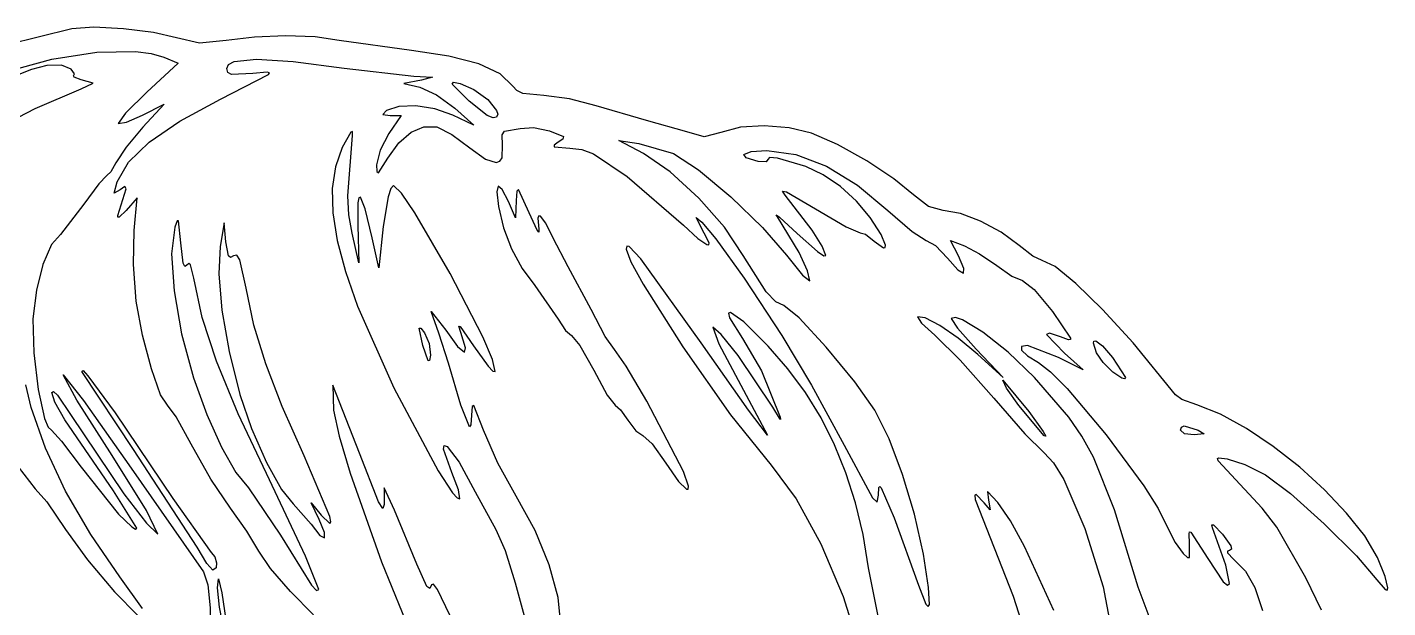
# Model space of a CAD drawing. Extents: x 0 to 159, y 0 to 200.
# Drawn here: x 60.7 to 156.8, y 159.3 to 200.3 of the extents above; entities that cross this region are included whole.
import ezdxf

# ---------------------------------------------------------------- set-up
doc = ezdxf.new("R2010")
doc.units = 0

msp = doc.modelspace()

# ---------------------------------------------------------------- linework, layer by layer
at = {"layer": 'Layer 1'}
for p, q in [((63.852818, 200.149975), (59.270364, 199.011207)), ((65.412306, 200.255819), (63.852818, 200.149975)), ((67.502747, 200.153238), (65.412306, 200.255819)), ((69.617133, 199.886747), (67.502747, 200.153238)), ((71.248456, 199.500863), (69.617133, 199.886747)), ((72.875997, 199.136002), (71.248456, 199.500863)), ((74.739547, 199.313538), (72.875997, 199.136002)), ((76.743745, 199.565184), (74.739547, 199.313538)), ((78.93884, 199.650573), (76.743745, 199.565184)), ((81.031012, 199.569473), (78.93884, 199.650573)), ((82.726441, 199.321652), (81.031012, 199.569473)), ((87.841722, 198.607629), (82.726441, 199.321652)), ((62.437561, 197.993344), (65.620589, 198.491389)), ((65.620589, 198.491389), (68.352237, 198.552607)), ((68.352237, 198.552607), (69.456189, 198.410662)), ((69.456189, 198.410662), (70.336172, 198.149018)), ((70.336172, 198.149018), (71.351114, 197.715454)), ((75.316736, 197.835332), (76.88726, 197.999705)), ((76.88726, 197.999705), (79.481192, 197.839565)), ((90.488307, 198.221161), (87.841722, 198.607629)), ((92.589849, 197.665888), (90.488307, 198.221161)), ((59.099487, 197.08645), (62.437561, 197.993344)), ((60.999715, 197.276681), (60.098819, 196.908342)), ((62.088928, 197.545767), (60.999715, 197.276681)), ((63.123714, 197.584441), (62.088928, 197.545767)), ((63.789671, 197.303762), (63.123714, 197.584441)), ((64.033837, 196.973209), (63.789671, 197.303762)), ((71.351114, 197.715454), (69.149427, 195.67675)), ((74.788936, 197.346448), (74.921288, 197.631454)), ((74.860638, 197.068564), (74.788936, 197.346448)), ((75.134482, 196.928626), (74.860638, 197.068564)), ((74.921288, 197.631454), (75.316736, 197.835332)), ((77.646995, 197.086169), (76.64102, 196.995787)), ((77.822785, 197.048242), (77.646995, 197.086169)), ((77.744819, 196.926422), (77.822785, 197.048242)), ((79.481192, 197.839565), (83.079219, 197.354915)), ((83.079219, 197.354915), (88.018111, 196.805286)), ((94.108382, 196.955041), (92.589849, 197.665888)), ((63.96606, 196.815164), (64.033837, 196.973209)), ((64.007511, 196.721369), (63.96606, 196.815164)), ((64.513571, 196.545289), (64.007511, 196.721369)), ((65.350713, 196.310692), (64.513571, 196.545289)), ((64.513571, 195.90923), (65.350713, 196.310692)), ((74.361016, 195.172983), (77.744819, 196.926422)), ((76.64102, 196.995787), (75.134482, 196.928626)), ((88.547278, 196.522006), (87.312555, 196.286703)), ((87.312555, 196.286703), (88.423806, 196.019297)), ((88.018111, 196.805286), (89.329122, 196.72913)), ((89.329122, 196.72913), (88.547278, 196.522006)), ((90.712497, 196.245692), (90.798404, 196.366574)), ((91.91278, 195.035752), (90.712497, 196.245692)), ((90.798404, 196.366574), (91.282013, 196.282469)), ((91.282013, 196.282469), (92.252373, 195.855343)), ((95.005938, 196.101847), (94.108382, 196.955041)), ((95.290795, 195.785967), (95.005938, 196.101847)), ((61.254608, 194.521754), (64.513571, 195.90923)), ((69.149427, 195.67675), (67.647871, 194.183529)), ((71.483935, 193.620781), (74.361016, 195.172983)), ((88.423806, 196.019297), (89.607464, 195.476416)), ((89.607464, 195.476416), (90.893252, 194.547507)), ((92.252373, 195.855343), (93.224056, 195.149346)), ((93.224056, 195.149346), (93.85716, 194.389727)), ((95.712111, 195.579824), (95.290795, 195.785967)), ((97.187164, 195.427688), (95.712111, 195.579824)), ((99.005117, 195.208966), (97.187164, 195.427688)), ((100.894508, 194.699202), (99.005117, 195.208966)), ((58.911589, 193.292764), (61.254608, 194.521754)), ((67.647871, 194.183529), (67.129773, 193.456012)), ((68.845685, 194.053971), (70.379211, 194.834316)), ((70.379211, 194.834316), (68.872143, 193.196015)), ((86.077832, 194.380996), (85.80584, 194.104991)), ((86.955698, 194.66899), (86.077832, 194.380996)), ((88.157017, 194.698717), (86.955698, 194.66899)), ((89.491554, 194.484035), (88.157017, 194.698717)), ((90.769074, 194.038801), (89.491554, 194.484035)), ((90.893252, 194.547507), (92.251447, 193.343476)), ((93.188028, 194.029717), (91.91278, 195.035752)), ((93.85716, 194.389727), (93.937191, 194.108343)), ((104.446982, 193.683554), (100.894508, 194.699202)), ((67.129773, 193.456012), (67.709123, 193.556289)), ((68.872143, 193.196015), (67.689632, 191.779832)), ((67.709123, 193.556289), (68.845685, 194.053971)), ((69.32123, 192.144383), (71.483935, 193.620781)), ((85.80584, 194.104991), (86.331832, 194.03351)), ((87.114999, 194.028218), (86.243638, 192.744106)), ((86.331832, 194.03351), (87.114999, 194.028218)), ((87.809663, 192.853996), (88.722372, 193.232494)), ((88.722372, 193.232494), (89.639479, 193.213654)), ((89.639479, 193.213654), (90.680306, 192.693041)), ((92.251447, 193.343476), (90.769074, 194.038801)), ((93.603221, 193.852865), (93.188028, 194.029717)), ((93.85447, 193.902629), (93.603221, 193.852865)), ((93.937191, 194.108343), (93.85447, 193.902629)), ((107.29884, 192.867226), (104.446982, 193.683554)), ((112.757506, 193.302113), (111.074386, 193.193622)), ((114.512792, 193.16335), (112.757506, 193.302113)), ((83.552206, 192.851042), (82.947986, 191.764442)), ((83.341862, 188.355107), (83.684939, 192.617106)), ((83.676847, 192.898364), (83.552206, 192.851042)), ((83.684939, 192.617106), (83.676847, 192.898364)), ((86.243638, 192.744106), (85.629804, 191.56693)), ((86.946234, 192.106669), (87.809663, 192.853996)), ((90.680306, 192.693041), (91.965344, 191.747508)), ((94.243408, 192.66235), (94.414329, 192.914145)), ((94.262987, 191.939067), (94.243408, 192.66235)), ((94.414329, 192.914145), (95.520288, 193.101823)), ((95.520288, 193.101823), (96.457884, 193.174363)), ((96.457884, 193.174363), (97.601325, 192.950834)), ((97.601325, 192.950834), (98.570362, 192.532704)), ((98.536909, 192.359192), (98.213042, 192.13627)), ((98.570362, 192.532704), (98.536909, 192.359192)), ((104.237785, 191.335816), (102.482009, 192.266445)), ((102.482009, 192.266445), (103.893121, 192.04737)), ((108.523729, 192.528206), (107.29884, 192.867226)), ((109.695966, 192.835828), (108.523729, 192.528206)), ((111.074386, 193.193622), (109.695966, 192.835828)), ((116.107706, 192.779384), (114.512792, 193.16335)), ((117.941171, 191.970563), (116.107706, 192.779384)), ((67.689632, 191.779832), (66.963262, 190.676121)), ((67.849881, 190.7254), (69.32123, 192.144383)), ((82.947986, 191.764442), (82.462706, 190.408605)), ((85.629804, 191.56693), (85.37792, 190.539244)), ((86.176963, 191.019022), (86.946234, 192.106669)), ((91.965344, 191.747508), (93.070377, 190.945688)), ((94.239042, 191.043055), (94.262987, 191.939067)), ((98.213042, 192.13627), (97.922431, 191.933984)), ((97.922431, 191.933984), (97.932319, 191.811273)), ((97.932319, 191.811273), (99.019493, 191.71858)), ((99.019493, 191.71858), (99.870283, 191.627657)), ((99.870283, 191.627657), (100.702685, 191.32563)), ((100.702685, 191.32563), (103.07644, 189.70951)), ((103.893121, 192.04737), (106.362567, 191.336875)), ((106.126305, 190.042047), (104.237785, 191.335816)), ((106.362567, 191.336875), (108.124032, 190.185617)), ((111.330784, 191.281665), (111.836959, 191.479375)), ((111.484281, 191.025217), (111.330784, 191.281665)), ((111.836959, 191.479375), (112.956341, 191.558419)), ((112.956341, 191.558419), (115.00441, 191.27327)), ((115.00441, 191.27327), (117.166614, 190.445625)), ((120.012165, 190.817056), (117.941171, 191.970563)), ((66.963262, 190.676121), (66.609954, 190.053733)), ((67.04687, 189.345443), (67.849881, 190.7254)), ((82.462706, 190.408605), (82.237777, 188.875758)), ((85.37792, 190.539244), (85.401865, 190.072077)), ((85.504127, 189.972947), (86.176963, 191.019022)), ((93.070377, 190.945688), (93.834891, 190.711399)), ((93.834891, 190.711399), (94.083252, 190.806583)), ((94.083252, 190.806583), (94.239042, 191.043055)), ((112.343918, 190.76996), (111.484281, 191.025217)), ((112.905452, 190.744472), (112.343918, 190.76996)), ((113.025132, 190.91848), (112.905452, 190.744472)), ((113.137101, 191.06006), (113.025132, 190.91848)), ((113.6981, 191.011834), (113.137101, 191.06006)), ((115.711184, 190.429177), (113.6981, 191.011834)), ((116.919151, 189.847027), (115.711184, 190.429177)), ((117.166614, 190.445625), (119.360369, 189.116396)), ((121.927981, 189.556658), (120.012165, 190.817056)), ((66.324381, 189.794882), (65.750631, 189.198952)), ((66.609954, 190.053733), (66.324381, 189.794882)), ((85.401865, 190.072077), (85.504127, 189.972947)), ((103.07644, 189.70951), (107.051542, 186.291444)), ((108.135012, 188.200855), (106.126305, 190.042047)), ((108.124032, 190.185617), (110.391115, 188.286844)), ((118.138561, 189.002013), (116.919151, 189.847027)), ((123.295911, 188.427162), (121.927981, 189.556658)), ((65.750631, 189.198952), (64.70513, 187.766408)), ((66.835071, 188.549091), (67.04687, 189.345443)), ((67.259595, 188.782762), (66.835071, 188.549091)), ((67.097317, 186.972658), (67.677196, 188.845953)), ((67.588153, 189.001435), (67.259595, 188.782762)), ((67.677196, 188.845953), (67.588153, 189.001435)), ((82.237777, 188.875758), (82.277663, 187.145192)), ((86.384776, 188.871905), (86.193764, 188.27485)), ((86.567488, 189.083329), (86.384776, 188.871905)), ((87.124594, 188.553953), (86.567488, 189.083329)), ((88.080183, 187.158137), (87.124594, 188.553953)), ((93.973401, 189.030985), (93.879501, 188.627953)), ((93.879501, 188.627953), (93.986056, 187.604836)), ((94.249929, 188.805433), (93.973401, 189.030985)), ((94.69126, 187.942797), (94.249929, 188.805433)), ((95.283061, 188.689469), (95.239477, 188.030992)), ((95.397653, 188.812528), (95.283061, 188.689469)), ((96.155641, 187.149047), (95.397653, 188.812528)), ((114.229164, 188.395412), (114.040742, 188.686349)), ((114.040742, 188.686349), (114.327809, 188.626878)), ((116.144704, 185.922967), (114.229164, 188.395412)), ((114.327809, 188.626878), (116.390987, 187.4288)), ((119.2782, 187.966764), (118.138561, 189.002013)), ((119.360369, 189.116396), (121.503093, 187.326494)), ((124.354245, 187.613038), (123.295911, 188.427162)), ((64.70513, 187.766408), (63.049542, 185.617285)), ((68.461863, 188.207381), (67.686457, 187.325436)), ((68.242787, 185.914324), (68.461863, 188.207381)), ((83.414964, 187.011243), (83.341862, 188.355107)), ((84.055405, 187.868306), (84.040539, 186.267102)), ((84.122364, 188.213961), (84.055405, 187.868306)), ((84.229319, 188.256064), (84.122364, 188.213961)), ((84.564166, 187.428855), (84.229319, 188.256064)), ((85.061831, 185.385157), (84.564166, 187.428855)), ((86.193764, 188.27485), (85.849937, 186.178908)), ((93.986056, 187.604836), (94.343647, 186.09208)), ((95.192557, 186.796269), (94.69126, 187.942797)), ((95.239477, 188.030992), (95.192557, 186.796269)), ((109.952293, 186.130797), (108.135012, 188.200855)), ((110.391115, 188.286844), (112.634387, 186.118064)), ((116.390987, 187.4288), (118.54236, 186.166869)), ((120.246851, 186.813908), (119.2782, 187.966764)), ((125.412579, 187.327553), (124.354245, 187.613038)), ((67.086034, 186.836783), (67.097317, 186.972658)), ((67.193317, 186.858005), (67.086034, 186.836783)), ((67.686457, 187.325436), (67.193317, 186.858005)), ((71.283524, 186.59287), (71.120045, 186.142219)), ((71.392566, 186.600477), (71.283524, 186.59287)), ((71.540203, 185.043668), (71.392566, 186.600477)), ((82.277663, 187.145192), (82.586829, 185.1962)), ((83.648603, 185.711829), (83.414964, 187.011243)), ((90.584968, 182.865484), (88.080183, 187.158137)), ((96.714353, 185.939063), (96.155641, 187.149047)), ((96.835641, 186.931064), (96.768543, 186.787532)), ((96.768543, 186.787532), (96.836503, 186.002519)), ((96.959049, 186.915552), (96.835641, 186.931064)), ((97.341576, 186.428217), (96.959049, 186.915552)), ((108.519804, 185.725588), (107.950068, 186.829783)), ((107.950068, 186.829783), (108.364125, 186.48373)), ((108.364125, 186.48373), (109.337412, 185.314425)), ((113.699291, 186.874233), (113.613131, 187.022995)), ((113.613131, 187.022995), (113.847414, 186.849098)), ((115.231671, 184.34649), (113.699291, 186.874233)), ((113.847414, 186.849098), (115.093822, 185.688899)), ((121.012026, 185.627058), (120.246851, 186.813908)), ((121.503093, 187.326494), (123.207496, 185.830804)), ((126.626058, 187.116002), (125.412579, 187.327553)), ((128.04836, 186.57468), (126.626058, 187.116002)), ((129.489976, 185.791199), (128.04836, 186.57468)), ((63.049542, 185.617285), (62.403523, 184.908163)), ((68.198382, 183.501058), (68.242787, 185.914324)), ((71.120045, 186.142219), (70.895138, 184.249973)), ((74.609019, 186.443491), (74.32715, 184.784376)), ((74.721555, 185.096232), (74.609019, 186.443491)), ((84.117092, 183.621267), (83.648603, 185.711829)), ((84.040539, 186.267102), (84.117092, 183.621267)), ((85.849937, 186.178908), (85.524676, 183.268489)), ((94.343647, 186.09208), (94.91373, 184.609222)), ((96.841144, 185.792775), (96.714353, 185.939063)), ((96.836503, 186.002519), (96.841144, 185.792775)), ((97.849681, 185.367165), (97.341576, 186.428217)), ((107.051542, 186.291444), (108.059032, 185.340768)), ((108.878359, 185.025064), (108.519804, 185.725588)), ((111.266534, 184.150434), (109.952293, 186.130797)), ((112.634387, 186.118064), (114.324414, 184.156784)), ((115.093822, 185.688899), (116.526498, 184.420618)), ((116.846109, 184.803492), (116.144704, 185.922967)), ((118.54236, 186.166869), (119.539884, 185.744991)), ((119.539884, 185.744991), (119.905009, 185.642905)), ((119.905009, 185.642905), (120.535776, 185.15056)), ((121.328204, 184.879317), (121.012026, 185.627058)), ((123.207496, 185.830804), (124.207842, 185.208768)), ((130.761399, 184.853168), (129.489976, 185.791199)), ((62.403523, 184.908163), (61.809396, 183.515125)), ((71.702834, 183.605127), (71.540203, 185.043668)), ((74.32715, 184.784376), (74.230555, 182.837747)), ((74.90425, 184.114848), (74.721555, 185.096232)), ((82.586829, 185.1962), (83.16974, 183.008075)), ((85.524676, 183.268489), (85.061831, 185.385157)), ((94.91373, 184.609222), (95.663797, 183.226905)), ((98.908015, 183.340103), (97.849681, 185.367165)), ((103.062667, 184.797727), (103.01682, 184.591407)), ((103.01682, 184.591407), (103.341358, 183.699432)), ((103.230929, 184.77532), (103.062667, 184.797727)), ((104.041244, 183.910854), (103.230929, 184.77532)), ((108.059032, 185.340768), (108.69637, 184.907716)), ((108.69637, 184.907716), (108.849608, 184.895542)), ((108.849608, 184.895542), (108.878359, 185.025064)), ((109.337412, 185.314425), (111.348378, 182.541766)), ((117.122296, 184.136323), (116.846109, 184.803492)), ((120.535776, 185.15056), (121.175936, 184.683035)), ((121.175936, 184.683035), (121.311841, 184.705222)), ((121.311841, 184.705222), (121.328204, 184.879317)), ((124.207842, 185.208768), (124.85541, 184.838924)), ((124.85541, 184.838924), (125.711735, 183.949703)), ((126.491374, 184.110923), (125.930457, 185.195715)), ((125.930457, 185.195715), (126.906241, 184.829884)), ((126.906241, 184.829884), (127.977848, 184.266454)), ((131.736257, 184.10669), (130.761399, 184.853168)), ((70.895138, 184.249973), (71.06704, 181.64183)), ((71.8201, 183.356353), (71.702834, 183.605127)), ((75.058254, 184.005172), (74.90425, 184.114848)), ((75.274006, 184.113745), (75.058254, 184.005172)), ((75.507098, 184.163448), (75.274006, 184.113745)), ((75.714758, 183.844884), (75.507098, 184.163448)), ((76.15842, 181.833741), (75.714758, 183.844884)), ((103.341358, 183.699432), (104.20593, 182.118102)), ((108.302846, 177.969058), (104.041244, 183.910854)), ((112.897868, 181.566203), (111.266534, 184.150434)), ((114.324414, 184.156784), (115.457184, 182.74382)), ((115.816521, 183.069489), (115.231671, 184.34649)), ((116.526498, 184.420618), (116.962262, 184.130022)), ((116.962262, 184.130022), (117.122296, 184.136323)), ((125.711735, 183.949703), (126.442211, 183.135354)), ((126.873141, 183.224463), (126.491374, 184.110923)), ((127.977848, 184.266454), (129.184129, 183.425475)), ((132.392292, 183.794128), (131.736257, 184.10669)), ((133.310683, 183.36601), (132.392292, 183.794128)), ((61.809396, 183.515125), (61.348684, 181.687178)), ((68.399774, 180.918988), (68.198382, 183.501058)), ((71.958598, 183.431825), (71.8201, 183.356353)), ((72.108942, 183.576222), (71.958598, 183.431825)), ((72.241394, 183.481831), (72.108942, 183.576222)), ((72.474712, 182.538591), (72.241394, 183.481831)), ((74.230555, 182.837747), (74.450798, 180.285486)), ((83.16974, 183.008075), (84.03086, 180.560108)), ((92.878152, 178.401977), (90.584968, 182.865484)), ((95.663797, 183.226905), (96.561336, 182.015774)), ((100.53538, 180.329848), (98.908015, 183.340103)), ((115.457184, 182.74382), (115.993054, 182.350561)), ((115.993054, 182.350561), (115.816521, 183.069489)), ((126.442211, 183.135354), (126.84305, 182.896441)), ((126.84305, 182.896441), (126.873141, 183.224463)), ((129.184129, 183.425475), (130.255339, 182.691697)), ((130.255339, 182.691697), (131.001641, 182.386544)), ((134.779011, 182.172849), (133.310683, 183.36601)), ((61.348684, 181.687178), (61.102913, 179.673328)), ((73.059536, 179.762901), (72.474712, 182.538591)), ((76.712596, 179.229671), (76.15842, 181.833741)), ((96.561336, 182.015774), (98.208809, 179.652514)), ((104.20593, 182.118102), (107.020013, 177.685954)), ((111.348378, 182.541766), (113.994213, 178.484819)), ((131.001641, 182.386544), (131.838783, 181.738799)), ((131.838783, 181.738799), (133.127834, 180.181681)), ((136.661677, 180.337146), (134.779011, 182.172849)), ((68.850894, 178.521437), (68.399774, 180.918988)), ((71.06704, 181.64183), (71.597585, 178.624112)), ((113.590139, 180.866242), (112.897868, 181.566203)), ((114.149789, 180.622654), (113.590139, 180.866242)), ((74.063228, 176.680624), (73.059536, 179.762901)), ((74.450798, 180.285486), (74.955998, 177.367968)), ((84.03086, 180.560108), (86.605588, 174.801817)), ((89.78059, 178.6665), (89.232637, 180.200026)), ((89.232637, 180.200026), (90.268482, 178.8824)), ((101.522938, 178.434019), (100.53538, 180.329848)), ((110.374314, 180.129382), (110.228459, 180.07119)), ((110.228459, 180.07119), (110.313135, 179.745008)), ((110.313135, 179.745008), (111.217851, 178.275975)), ((111.313845, 179.454496), (110.374314, 180.129382)), ((115.22731, 179.750884), (114.149789, 180.622654)), ((117.133805, 177.681808), (115.22731, 179.750884)), ((124.137242, 179.75024), (123.592597, 179.802092)), ((123.592597, 179.802092), (123.878788, 179.359356)), ((125.164223, 179.208147), (124.137242, 179.75024)), ((126.261311, 179.75879), (125.96256, 179.696612)), ((126.758648, 179.602558), (126.261311, 179.75879)), ((133.127834, 180.181681), (134.39929, 178.313898)), ((138.823082, 177.981405), (136.661677, 180.337146)), ((61.102913, 179.673328), (61.155588, 177.269813)), ((77.541178, 176.504721), (76.712596, 179.229671)), ((88.65417, 177.80043), (88.388704, 179.015353)), ((88.388704, 179.015353), (88.491054, 179.013529)), ((88.491054, 179.013529), (88.759298, 178.682728)), ((90.268482, 178.8824), (91.10128, 177.728563)), ((91.33246, 178.703189), (91.192931, 179.144095)), ((91.192931, 179.144095), (91.291229, 179.139046)), ((91.291229, 179.139046), (92.229222, 177.761977)), ((98.208809, 179.652514), (98.723071, 178.842713)), ((98.723071, 178.842713), (99.135204, 178.505986)), ((109.724453, 178.577594), (109.118469, 179.086306)), ((109.118469, 179.086306), (109.564777, 177.905602)), ((113.044182, 177.745749), (111.313845, 179.454496)), ((123.878788, 179.359356), (124.801568, 178.529269)), ((126.469546, 178.30245), (125.164223, 179.208147)), ((125.96256, 179.696612), (126.416409, 179.001771)), ((126.416409, 179.001771), (127.72645, 177.541491)), ((128.201906, 178.738864), (126.758648, 179.602558)), ((69.477202, 176.132981), (68.850894, 178.521437)), ((71.597585, 178.624112), (72.448607, 175.50314)), ((88.759298, 178.682728), (89.098141, 177.925358)), ((89.098141, 177.925358), (89.177692, 177.095227)), ((90.460393, 176.549832), (89.78059, 178.6665)), ((91.668459, 177.632938), (91.33246, 178.703189)), ((93.56924, 176.792592), (92.878152, 178.401977)), ((99.135204, 178.505986), (99.74013, 177.780586)), ((102.172623, 177.507624), (101.522938, 178.434019)), ((111.641317, 173.225164), (108.302846, 177.969058)), ((109.564777, 177.905602), (110.909875, 175.338745)), ((110.917813, 177.08751), (109.724453, 178.577594)), ((111.217851, 178.275975), (112.561141, 175.991296)), ((113.994213, 178.484819), (116.10925, 174.983013)), ((124.801568, 178.529269), (126.593856, 176.762822)), ((127.849217, 177.159785), (126.469546, 178.30245)), ((129.997987, 177.313525), (128.201906, 178.738864)), ((132.919794, 178.668159), (132.706264, 178.568119)), ((132.706264, 178.568119), (133.967445, 177.23916)), ((133.691926, 178.409325), (132.919794, 178.668159)), ((134.267114, 178.197404), (133.691926, 178.409325)), ((134.391809, 178.20445), (134.267114, 178.197404)), ((134.39929, 178.313898), (134.391809, 178.20445)), ((136.016568, 177.955989), (136.054997, 178.098472)), ((136.234397, 177.276202), (136.016568, 177.955989)), ((136.054997, 178.098472), (136.179805, 178.112859)), ((136.179805, 178.112859), (136.653001, 177.767881)), ((141.816756, 174.297697), (138.823082, 177.981405)), ((61.155588, 177.269813), (61.466363, 174.694881)), ((74.955998, 177.367968), (75.714273, 174.325567)), ((89.009329, 176.712286), (88.65417, 177.80043)), ((89.177692, 177.095227), (89.1075, 176.732538)), ((91.10128, 177.728563), (91.579669, 177.310069)), ((91.579669, 177.310069), (91.668459, 177.632938)), ((92.229222, 177.761977), (93.250602, 176.321629)), ((99.74013, 177.780586), (100.718119, 176.03654)), ((103.014919, 176.331716), (102.172623, 177.507624)), ((107.020013, 177.685954), (110.388729, 172.892119)), ((113.366974, 173.427394), (110.917813, 177.08751)), ((114.435796, 176.149764), (113.044182, 177.745749)), ((119.156519, 175.234775), (117.133805, 177.681808)), ((127.72645, 177.541491), (129.645915, 175.536301)), ((129.645915, 175.536301), (127.849217, 177.159785)), ((131.852541, 175.534537), (129.997987, 177.313525)), ((131.350186, 177.80043), (130.939221, 177.707027)), ((130.939221, 177.707027), (130.946167, 177.450077)), ((130.946167, 177.450077), (131.348796, 177.064474)), ((131.348796, 177.064474), (132.124886, 176.58511)), ((133.555048, 176.937182), (131.350186, 177.80043)), ((135.290363, 176.074287), (133.555048, 176.937182)), ((133.967445, 177.23916), (135.290363, 176.074287)), ((136.709164, 176.595947), (136.234397, 177.276202)), ((136.653001, 177.767881), (137.36505, 176.942121)), ((137.36505, 176.942121), (138.288976, 175.522895)), ((64.558374, 175.960693), (64.64615, 176.02605)), ((68.195162, 170.45665), (64.558374, 175.960693)), ((64.64615, 176.02605), (64.988058, 175.658582)), ((70.115217, 174.299555), (69.477202, 176.132981)), ((75.60581, 172.971417), (74.063228, 176.680624)), ((78.704524, 173.484825), (77.541178, 176.504721)), ((89.1075, 176.732538), (89.009329, 176.712286)), ((91.334224, 173.567094), (90.460393, 176.549832)), ((93.250602, 176.321629), (93.592885, 175.978073)), ((93.756045, 175.964221), (93.56924, 176.792592)), ((93.592885, 175.978073), (93.756045, 175.964221)), ((100.718119, 176.03654), (101.676352, 174.292494)), ((104.478688, 173.854784), (103.014919, 176.331716)), ((112.561141, 175.991296), (113.881677, 172.721838)), ((115.678469, 174.461199), (114.435796, 176.149764)), ((126.593856, 176.762822), (128.970345, 174.068744)), ((132.124886, 176.58511), (132.99435, 175.920779)), ((132.99435, 175.920779), (134.155377, 174.759588)), ((137.398344, 175.916155), (136.709164, 176.595947)), ((138.019195, 175.478059), (137.398344, 175.916155)), ((60.980852, 173.414694), (60.589351, 175.00747)), ((64.202024, 173.931734), (63.224873, 175.724684)), ((63.224873, 175.724684), (64.679333, 173.902983)), ((64.988058, 175.658582), (66.905759, 173.037927)), ((72.448607, 175.50314), (73.394895, 172.911192)), ((84.177064, 170.182895), (82.279471, 174.978206)), ((82.279471, 174.978206), (82.338738, 173.227369)), ((110.909875, 175.338745), (112.98033, 171.448309)), ((116.10925, 174.983013), (118.403938, 170.74487)), ((120.582695, 173.229133), (119.156519, 175.234775)), ((129.882855, 174.789211), (129.625807, 175.330984)), ((129.625807, 175.330984), (131.464133, 173.126122)), ((134.273899, 172.738948), (131.852541, 175.534537)), ((138.21564, 175.425034), (138.019195, 175.478059)), ((138.288976, 175.522895), (138.21564, 175.425034)), ((61.466363, 174.694881), (61.920675, 172.641642)), ((62.441706, 174.469147), (62.546117, 174.544576)), ((62.648748, 173.78774), (62.441706, 174.469147)), ((62.546117, 174.544576), (62.830379, 174.279088)), ((62.830379, 174.279088), (63.764623, 172.927507)), ((70.601461, 173.567094), (70.115217, 174.299555)), ((75.714273, 174.325567), (76.550478, 171.922448)), ((86.605588, 174.801817), (89.716208, 168.948039)), ((101.676352, 174.292494), (102.234006, 173.567094)), ((116.774506, 172.674986), (115.678469, 174.461199)), ((128.970345, 174.068744), (131.169431, 171.549998)), ((130.749272, 173.55876), (129.882855, 174.789211)), ((134.155377, 174.759588), (136.922931, 171.492451)), ((142.257243, 173.981344), (141.816756, 174.297697)), ((143.316062, 173.594611), (142.257243, 173.981344)), ((61.983982, 170.549211), (60.980852, 173.414694)), ((63.355622, 172.53976), (62.648748, 173.78774)), ((66.690211, 170.016031), (64.202024, 173.931734)), ((64.679333, 173.902983), (68.037471, 169.127736)), ((66.905759, 173.037927), (70.982814, 166.998015)), ((71.218646, 172.759673), (70.601461, 173.567094)), ((80.262992, 169.995922), (78.704524, 173.484825)), ((82.338738, 173.227369), (82.74298, 171.392321)), ((91.938048, 172.052265), (91.334224, 173.567094)), ((92.124612, 173.479803), (92.075411, 172.861538)), ((92.24201, 173.561626), (92.124612, 173.479803)), ((92.935131, 171.803204), (92.24201, 173.561626)), ((102.234006, 173.567094), (102.609847, 173.256208)), ((102.609847, 173.256208), (103.131473, 172.50876)), ((107.060715, 168.892786), (104.478688, 173.854784)), ((112.98033, 171.448309), (111.641317, 173.225164)), ((113.830304, 172.653134), (113.366974, 173.427394)), ((121.581283, 171.211441), (120.582695, 173.229133)), ((132.54822, 171.401037), (130.749272, 173.55876)), ((131.464133, 173.126122), (132.47687, 171.709806)), ((144.993514, 172.939227), (143.316062, 173.594611)), ((61.920675, 172.641642), (62.165856, 172.027253)), ((66.783345, 167.520832), (63.355622, 172.53976)), ((63.764623, 172.927507), (67.527662, 167.319881)), ((72.282448, 170.818248), (71.218646, 172.759673)), ((73.394895, 172.911192), (74.427206, 170.617164)), ((77.807305, 168.314935), (75.60581, 172.971417)), ((92.032774, 172.197081), (91.938048, 172.052265)), ((92.075411, 172.861538), (92.032774, 172.197081)), ((103.131473, 172.50876), (103.696712, 171.756285)), ((110.388729, 172.892119), (113.241738, 169.333758)), ((113.915902, 172.57054), (113.830304, 172.653134)), ((113.881677, 172.721838), (113.915902, 172.57054)), ((117.726208, 170.786057), (116.774506, 172.674986)), ((135.204401, 171.382403), (134.273899, 172.738948)), ((142.226976, 172.03617), (142.425607, 172.113825)), ((142.425607, 172.113825), (143.404257, 171.803204)), ((146.822852, 171.938632), (144.993514, 172.939227)), ((62.165856, 172.027253), (62.403959, 171.803204)), ((62.403959, 171.803204), (63.11807, 171.040674)), ((76.550478, 171.922448), (77.604898, 169.537355)), ((82.74298, 171.392321), (83.519905, 168.788815)), ((93.941959, 169.489862), (92.935131, 171.803204)), ((103.696712, 171.756285), (104.177813, 171.433493)), ((104.177813, 171.433493), (104.832877, 170.856657)), ((122.536512, 168.689321), (121.581283, 171.211441)), ((131.169431, 171.549998), (132.535872, 170.205472)), ((132.47687, 171.709806), (132.648012, 171.388701)), ((132.648012, 171.388701), (132.54822, 171.401037)), ((136.018585, 169.910815), (135.204401, 171.382403)), ((136.922931, 171.492451), (139.569174, 167.875335)), ((142.169534, 171.803204), (142.226976, 172.03617)), ((142.454579, 171.561375), (142.169534, 171.803204)), ((143.139673, 171.47512), (142.454579, 171.561375)), ((143.828781, 171.54669), (143.139673, 171.47512)), ((143.404257, 171.803204), (143.828781, 171.54669)), ((148.716418, 170.666781), (146.822852, 171.938632)), ((63.405187, 167.518098), (61.983982, 170.549211)), ((63.11807, 171.040674), (64.49946, 169.207111)), ((72.692376, 163.547493), (68.195162, 170.45665)), ((73.667102, 168.360091), (72.282448, 170.818248)), ((74.427206, 170.617164), (75.442386, 168.826904)), ((85.508581, 166.753804), (84.177064, 170.182895)), ((90.108695, 170.483147), (90.15212, 170.738639)), ((90.688993, 168.829638), (90.108695, 170.483147)), ((90.15212, 170.738639), (90.372287, 170.651516)), ((90.372287, 170.651516), (91.205923, 169.564105)), ((104.832877, 170.856657), (105.816819, 169.493214)), ((118.535878, 168.789343), (117.726208, 170.786057)), ((118.403938, 170.74487), (120.401412, 167.034571)), ((132.535872, 170.205472), (133.193538, 169.515977)), ((150.586552, 169.19763), (148.716418, 170.666781)), ((60.049651, 169.22056), (61.248964, 167.681346)), ((64.49946, 169.207111), (67.152748, 165.888396)), ((69.111636, 166.150818), (66.690211, 170.016031)), ((77.604898, 169.537355), (78.658393, 167.61773)), ((82.079843, 165.722502), (80.262992, 169.995922)), ((91.205923, 169.564105), (92.335761, 167.450276)), ((95.229246, 167.147946), (93.941959, 169.489862)), ((105.816819, 169.493214), (106.71583, 168.192301)), ((113.241738, 169.333758), (115.028537, 166.955808)), ((133.193538, 169.515977), (133.920719, 168.322972)), ((137.509403, 166.194872), (136.018585, 169.910815)), ((144.779572, 169.80677), (144.879101, 169.86804)), ((144.8241, 169.651523), (144.779572, 169.80677)), ((146.700262, 167.643951), (144.8241, 169.651523)), ((144.879101, 169.86804), (145.458836, 169.798014)), ((145.458836, 169.798014), (146.71649, 169.378429)), ((146.71649, 169.378429), (148.16676, 168.669124)), ((152.345595, 167.605133), (150.586552, 169.19763)), ((68.037471, 169.127736), (73.152752, 161.822762)), ((75.054931, 166.310451), (73.667102, 168.360091)), ((75.442386, 168.826904), (76.337279, 167.746257)), ((80.363181, 162.925546), (77.807305, 168.314935)), ((83.519905, 168.788815), (85.720115, 162.525495)), ((89.716208, 168.948039), (90.732396, 167.385856)), ((91.157571, 167.595621), (90.688993, 168.829638)), ((107.399161, 167.862453), (107.060715, 168.892786)), ((119.205819, 166.679776), (118.535878, 168.789343)), ((123.37129, 165.891901), (122.536512, 168.689321)), ((133.920719, 168.322972), (135.419171, 164.873939)), ((148.16676, 168.669124), (149.934564, 167.335149)), ((61.248964, 167.681346), (62.083019, 166.758567)), ((65.178354, 164.447695), (63.405187, 167.518098)), ((68.438932, 164.897222), (66.783345, 167.520832)), ((67.527662, 167.319881), (69.121199, 165.247723)), ((76.337279, 167.746257), (78.59153, 164.394866)), ((78.658393, 167.61773), (79.49182, 166.611017)), ((85.913437, 167.746257), (85.90744, 166.56692)), ((86.644393, 166.158756), (85.913437, 167.746257)), ((90.732396, 167.385856), (91.058626, 167.025334)), ((91.245677, 166.975437), (91.157571, 167.595621)), ((92.335761, 167.450276), (93.79344, 164.804441)), ((106.71583, 168.192301), (107.263738, 167.638836)), ((107.263738, 167.638836), (107.386847, 167.651657)), ((107.386847, 167.651657), (107.399161, 167.862453)), ((120.826465, 167.21709), (120.864047, 167.766465)), ((120.864047, 167.766465), (120.922794, 167.832805)), ((120.922794, 167.832805), (121.018641, 167.745199)), ((121.018641, 167.745199), (121.929955, 165.629589)), ((127.733528, 167.278573), (127.637583, 167.217827)), ((128.300067, 166.687217), (127.733528, 167.278573)), ((129.262445, 166.698506), (128.526021, 167.48745)), ((128.526021, 167.48745), (128.606631, 166.864312)), ((139.569174, 167.875335), (140.578562, 166.276673)), ((147.939742, 166.313438), (146.700262, 167.643951)), ((149.934564, 167.335149), (152.325924, 165.192144)), ((153.905885, 165.963245), (152.345595, 167.605133)), ((62.083019, 166.758567), (63.409729, 164.800208)), ((70.982814, 166.998015), (73.690738, 163.184837)), ((76.214424, 164.694198), (75.054931, 166.310451)), ((79.49182, 166.611017), (80.754059, 165.168155)), ((81.320268, 165.508586), (80.743829, 166.687923)), ((80.743829, 166.687923), (81.46279, 165.805978)), ((85.810751, 166.283992), (85.508581, 166.753804)), ((85.90744, 166.56692), (85.810751, 166.283992)), ((91.058626, 167.025334), (91.245677, 166.975437)), ((96.568281, 164.73377), (95.229246, 167.147946)), ((115.028537, 166.955808), (116.757788, 163.799156)), ((119.738334, 164.452288), (119.205819, 166.679776)), ((120.401412, 167.034571), (120.742774, 166.737869)), ((120.742774, 166.737869), (120.826465, 167.21709)), ((127.637583, 167.217827), (127.665331, 166.924902)), ((127.665331, 166.924902), (128.995392, 163.512921)), ((128.731823, 166.199766), (128.300067, 166.687217)), ((128.606631, 166.864312), (128.731823, 166.199766)), ((130.148201, 165.418766), (129.262445, 166.698506)), ((148.980222, 164.964073), (147.939742, 166.313438)), ((67.152748, 165.888396), (68.079721, 164.978256)), ((69.927302, 164.479533), (69.111636, 166.150818)), ((81.700458, 164.583409), (81.320268, 165.508586)), ((81.46279, 165.805978), (82.074579, 165.223051)), ((82.074579, 165.223051), (82.153149, 165.337051)), ((82.153149, 165.337051), (82.079843, 165.722502)), ((88.225897, 162.35722), (86.644393, 166.158756)), ((121.929955, 165.629589), (123.663858, 160.867086)), ((124.008523, 163.048312), (123.37129, 165.891901)), ((131.158814, 163.592434), (130.148201, 165.418766)), ((139.169157, 160.735853), (137.509403, 166.194872)), ((140.578562, 166.276673), (141.235731, 164.99988)), ((155.179763, 164.345923), (153.905885, 165.963245)), ((63.409729, 164.800208), (64.956903, 162.648064)), ((67.23737, 161.464339), (65.178354, 164.447695)), ((68.079721, 164.978256), (68.344421, 164.81865)), ((68.344421, 164.81865), (68.438932, 164.897222)), ((69.121199, 165.247723), (69.927302, 164.479533)), ((77.049537, 163.277971), (76.214424, 164.694198)), ((78.59153, 164.394866), (80.77871, 160.8823)), ((80.754059, 165.168155), (81.376971, 164.388951)), ((81.376971, 164.388951), (81.705898, 164.202117)), ((81.705898, 164.202117), (81.700458, 164.583409)), ((93.79344, 164.804441), (94.471126, 163.312499)), ((97.568252, 162.314931), (96.568281, 164.73377)), ((120.135726, 162.101809), (119.738334, 164.452288)), ((135.419171, 164.873939), (136.702318, 160.753392)), ((141.235731, 164.99988), (141.793296, 163.891452)), ((142.773672, 164.499272), (142.810958, 164.630609)), ((142.808062, 163.820543), (142.773672, 164.499272)), ((142.810958, 164.630609), (142.902827, 164.607988)), ((142.902827, 164.607988), (144.090057, 162.748804)), ((144.436485, 164.924033), (144.390415, 165.135523)), ((144.390415, 165.135523), (144.498927, 165.127939)), ((145.375834, 162.283567), (144.436485, 164.924033)), ((144.498927, 165.127939), (145.136044, 164.48306)), ((145.136044, 164.48306), (145.726815, 163.639877)), ((151.027084, 161.396253), (148.980222, 164.964073)), ((152.325924, 165.192144), (154.608145, 162.930606)), ((73.378133, 162.401891), (72.692376, 163.547493)), ((116.757788, 163.799156), (118.325512, 160.080463)), ((128.995392, 163.512921), (130.352485, 160.08877)), ((133.229875, 159.083837), (131.158814, 163.592434)), ((141.793296, 163.891452), (142.354037, 163.101582)), ((142.811899, 162.827517), (142.808062, 163.820543)), ((145.771392, 163.410753), (145.640517, 163.328771)), ((145.726815, 163.639877), (145.771392, 163.410753)), ((156.079571, 162.827121), (155.179763, 164.345923)), ((64.956903, 162.648064), (66.855576, 160.405035)), ((73.690738, 163.184837), (73.954021, 162.873456)), ((73.954021, 162.873456), (74.073767, 162.453264)), ((74.073767, 162.453264), (74.033837, 162.084005)), ((77.886106, 162.054862), (77.049537, 163.277971)), ((81.306157, 160.56405), (80.363181, 162.925546)), ((85.720115, 162.525495), (87.995996, 156.935541)), ((94.471126, 163.312499), (95.168921, 161.043475)), ((124.374612, 160.714686), (124.008523, 163.048312)), ((142.354037, 163.101582), (142.656605, 162.831381)), ((142.656605, 162.831381), (142.811899, 162.827517)), ((144.090057, 162.748804), (145.189457, 161.113336)), ((145.640517, 163.328771), (145.495872, 163.283108)), ((145.495872, 163.283108), (145.496451, 163.159261)), ((145.496451, 163.159261), (145.9178, 162.711409)), ((145.9178, 162.711409), (146.767593, 161.84949)), ((154.608145, 162.930606), (156.048526, 161.241031)), ((156.63352, 161.482777), (156.079571, 162.827121)), ((73.152752, 161.822762), (73.45861, 160.899762)), ((73.818091, 161.92542), (73.378133, 162.401891)), ((74.033837, 162.084005), (73.818091, 161.92542)), ((79.304494, 160.418837), (77.886106, 162.054862)), ((88.934893, 160.770028), (88.225897, 162.35722)), ((98.1945, 159.992731), (97.568252, 162.314931)), ((121.040601, 157.515695), (120.135726, 162.101809)), ((145.622437, 160.985796), (145.375834, 162.283567)), ((146.767593, 161.84949), (147.418386, 160.71376)), ((156.811232, 160.680334), (156.63352, 161.482777)), ((68.838056, 159.220098), (67.23737, 161.464339)), ((73.45861, 160.899762), (73.63006, 159.279585)), ((74.142999, 160.690697), (74.213952, 161.312556)), ((74.271763, 159.321477), (74.142999, 160.690697)), ((74.213952, 161.312556), (74.439686, 160.337919)), ((80.77871, 160.8823), (81.126918, 160.497402)), ((81.126918, 160.497402), (81.306157, 160.56405)), ((89.129384, 160.64009), (88.934893, 160.770028)), ((89.257067, 160.896014), (89.129384, 160.64009)), ((89.395006, 160.937068), (89.257067, 160.896014)), ((89.668495, 160.562198), (89.395006, 160.937068)), ((90.540562, 158.753064), (89.668495, 160.562198)), ((95.168921, 161.043475), (96.509125, 156.104583)), ((123.663858, 160.867086), (124.187364, 159.52922)), ((124.429254, 159.510037), (124.374612, 160.714686)), ((136.702318, 160.753392), (137.44125, 156.856353)), ((141.101058, 155.603506), (139.169157, 160.735853)), ((145.189457, 161.113336), (145.490072, 160.866239)), ((145.490072, 160.866239), (145.622437, 160.985796)), ((147.418386, 160.71376), (147.96394, 159.08769)), ((152.129411, 159.117947), (151.027084, 161.396253)), ((156.048526, 161.241031), (156.615352, 160.554762)), ((156.615352, 160.554762), (156.759826, 160.524503)), ((156.759826, 160.524503), (156.811232, 160.680334)), ((66.855576, 160.405035), (68.530015, 158.706387)), ((74.439686, 160.337919), (74.918406, 157.162917)), ((80.91788, 158.78698), (79.304494, 160.418837)), ((98.412362, 157.868473), (98.1945, 159.992731)), ((118.325512, 160.080463), (119.627725, 156.016389)), ((130.352485, 160.08877), (131.408747, 156.810139)), ((73.63006, 159.279585), (73.638792, 157.649971)), ((74.621719, 157.515695), (74.271763, 159.321477)), ((124.187364, 159.52922), (124.344444, 159.360721)), ((124.344444, 159.360721), (124.429254, 159.510037))]:
    msp.add_line(p, q, dxfattribs=at)

doc.saveas('drawing.dxf')
